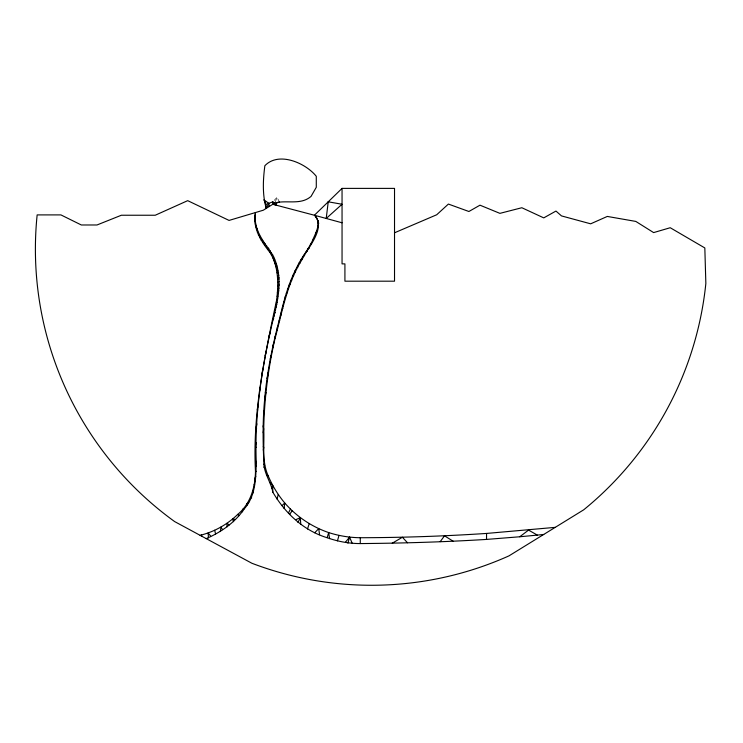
<?xml version="1.0" encoding="UTF-8"?>
<svg xmlns="http://www.w3.org/2000/svg" width="743" height="743" viewBox="0 0 743 743"><rect width="100%" height="100%" fill="white"/><g stroke="black" fill="none" stroke-linecap="round" stroke-linejoin="round"><path stroke-width="0.56" stroke-dasharray="3.71 2.79" d="M275.272 202.003L276.99 197.359L278.95 200.963M274.195 200.369L276.99 197.359"/><path stroke-width="1.11" d="M315.756 216.436C321.44 223.754 315.459 233.098 312.608 240.333C308.215 249.871 301.11 257.877 296.791 267.471C288.005 284.123 283.417 302.475 279.099 320.679C272.449 346.062 267.09 371.871 264.796 398.044C262.585 419.981 262.836 442.085 263.951 464.078C264.359 474.025 271.074 482.402 272.83 492.154C285.006 513.06 303.636 530.604 327.152 537.709C337.842 541.517 348.959 543.579 360.271 543.57C402.381 543.235 444.5 542 486.526 539.418L486.563 533.437L555.216 527.363M255.406 212.563C252.425 227.702 260.96 241.261 269.978 252.481C278.736 266.542 278.551 283.742 276.721 299.624C264.657 356.157 252.388 413.21 255.481 471.517C255.193 487.584 250.484 503.782 237.732 514.397C227.302 524.502 214.216 531.895 200.081 535.313M206.238 538.638C220.894 532.183 234.927 522.691 243.983 509.178C255.703 496.352 255.973 477.814 256.224 461.347C254.282 408.557 263.83 356.426 276.48 305.447C279.879 288.674 280.938 270.554 272.69 254.923C264.545 242.747 253.734 230.525 255.155 214.746M258.462 235.132L258.48 232.996M486.563 533.437C444.518 536.195 402.4 537.626 360.271 537.728C349.535 537.607 338.882 535.87 328.666 532.573C311.744 526.796 296.466 516.506 284.755 502.992C277.863 494.754 272.254 485.541 268.102 475.641C261.545 461.004 264.601 444.5 263.719 428.952C264.35 398.471 268.158 368.073 275.077 338.381L275.114 336.282M262.79 242.608L262.864 241.02M201.353 536L201.418 535.016L201.975 536.335M255.063 216.947L254.951 218.312L255.248 217.755M266.523 247.308L266.644 245.71M275.077 338.381C282.266 311.512 287.03 283.287 302.16 259.363C307.983 247.205 326.381 228.222 314.41 215.247L272.792 204.279L263.301 210.213L229.058 220.42L187.7 200.656L155.241 215.238L121.36 215.238L96.999 224.98L81.321 224.98L60.917 214.903L37.15 214.903A336.105 336.105 0 0 0 174.651 521.586L251.868 563.25A336.105 336.105 0 0 0 509.001 555.857L583.692 509.819A336.105 336.105 0 0 0 705.85 283.436L704.828 247.948L670.223 227.729L653.626 232.596L635.813 221.423L607.31 216.436L590.666 223.819L561.485 215.907L555.968 211.058L543.755 217.885L521.846 207.734L499.909 213.362L479.978 205.179L468.898 211.495L448.391 204.065L436.708 214.764L394.524 232.791M272.43 348.783L273.656 343.099M220.374 531.57L220.912 527.066L222.575 529.657M284.077 508.472L284.755 502.992L282.043 505.593M263.217 432.77L263.719 428.952L263.106 425.85M269.978 252.481L270.229 250.753M275.412 261.49L275.059 263.83L276.22 263.709M256.084 225.11L255.806 226.912L256.27 225.928M263.31 450.165L263.774 447.24L263.263 446.701M256.177 442.559L255.499 446.497L256.177 447.388M256.855 423.835L256.075 428.182L256.614 428.618M256.799 228.055L256.493 229.708L256.985 228.872M257.97 406.189L257.292 409.904L257.784 409.904M257.384 232.457L257.663 230.962M256.224 461.347L255.564 464.812L256.224 466.177M264.796 398.044L265.938 392.453L265.288 392.304M255.313 219.947L255.035 221.2L255.499 220.764M260.106 387.735L259.381 392.304M277.074 499.12L278.226 494.494M262.725 369.336L262 373.905M347.919 543.124L349.572 537.152L352.145 543.133M267.025 378.484L268.214 374.305L267.935 372.884M337.443 540.848L338.994 535.424M277.798 270.638L277.13 272.932L278.606 272.857M327.152 537.709L328.666 532.573L329.595 538.675M264.006 467.542L264.61 465.508L263.951 464.078M307.5 528.979L309.227 523.639M266.152 351.216L265.112 355.591M270.257 359.148L270.981 355.591M255.323 224.07L255.713 222.946M270.025 333.319L268.511 337.554L269.012 337.554M274.037 260.886L274.631 259.251M271.511 488.318L272.653 485.337L270.127 482.653M255.759 476.374L254.96 478.204L255.313 479.634M261.174 240.221L261.638 239.2M297.98 522.505L300.339 517.648L295.946 519.626M288.433 513.032L290.476 508.983M276.61 269.858L277.399 268.297M265.539 203.489L263.849 199.793L268.836 203.341L266.235 208.374C262.288 194.666 263.013 179.769 264.861 165.726C278.727 151.173 305.614 162.986 316.286 176.295L316.286 187.301L311.038 196.421C300.971 205.077 287.736 200.164 276.062 202.663M273.74 318.18L272.895 319.769L273.359 319.769M253.512 489.683L252.592 491.402L253.066 492.934M265.167 243.853L264.573 244.874L264.229 242.747M268.966 248.747L268.325 249.843L268.019 247.642M263.654 411.928L264.434 410.675M280.371 315.97L281.318 314.493L281.095 312.896M276.758 304.286L275.885 305.614L276.48 305.447M289.705 514.37L292.148 510.738M278.774 290.782L277.353 292.807L278.096 293.624M440.209 541.666L444.5 535.824L453.276 541.303M279.006 284.179L277.659 285.981L279.006 285.572M273.73 316.453L274.381 315.654M345.476 542.158L349.572 537.152M275.142 312.32L274.492 313.119L274.956 313.119M278.996 277.585L277.641 279.136L278.996 278.969M287.43 289.816L288.386 288.73L287.838 288.544M272.839 258.016L273.721 257.059M318.19 223.838L318.756 223.234L318.19 222.231M314.707 532.777L318.71 528.626L319.583 534.709M315.812 232.763L316.592 231.992L316.546 230.506M342.049 188.388L342.049 263.876L344.919 263.876L344.919 281.188L394.524 281.188L394.524 188.388L342.049 188.388L314.41 215.247L342.049 222.789M284.764 298.268L285.516 297.562L285.238 296.541M289.073 285.228L290.002 284.383L289.482 283.956M276.285 303.014L277.065 302.299M277.613 298.807L276.721 299.624L277.399 299.717M277.548 289.399L278.922 288.182M275.922 266.821L276.879 265.985M248.729 502.333L246.899 503.735L247.289 504.971M486.526 539.418L519.738 536.771L528.561 530.093L537.338 535.109L543.718 534.458M283.575 302.54L284.263 302.029L283.807 301.677M277.696 282.554L279.034 281.578M282.721 306.135L283.454 305.614L282.953 305.271M302.865 256.576L304.584 255.397L304.286 254.468M290.801 280.678L291.739 280.074L291.386 279.219M307.983 248.701L309.432 247.828L308.735 247.595M392.258 543.207L402.4 537.254L407.508 542.78M277.473 276.024L278.866 275.216M276.396 306.032L275.764 306.395L276.117 307.193M310.351 244.698L311.549 244.02L311.159 243.314M260.533 237.296L259.725 237.723L259.446 234.974M279.442 201.864L275.913 203.415L274.919 204.836L274.761 202.848L272.792 204.279L272.792 201.864L265.548 204.557L266.291 208.346L265.604 204.539M255.481 471.517L256.159 471.285M253.995 484.845L254.58 484.687M312.608 240.333L313.453 240.11L313.416 238.949M272.69 254.923L271.492 255.202L271.371 252.834M301.026 259.595L302.16 259.363M292.798 275.978L293.587 275.82L293.383 274.52M519.738 536.771L537.338 535.109M318.041 225.621L318.561 225.584M286.287 293.16L286.891 293.132M243.983 509.178L242.543 509.261L242.543 511.816M306.218 251.506L307.11 251.506M296.791 267.471L297.646 267.471L297.59 265.771M277.074 296.216L277.882 296.216M275.17 309.766L275.662 309.766M279.099 320.679L279.656 320.679M250.762 497.847L251.663 497.847M276.823 329.651L277.325 329.669L277.325 327.533M234.89 519.301L232.503 519.097L233.608 521.679M282.266 308.159L282.86 308.28M266.663 475.26L268.102 475.641M272.792 201.864L275.913 203.415L276.164 205.161L275.337 203.675M229.327 524.902L226.875 523.332L227.117 526.815M294.683 271.743L295.305 272.17L295.008 271.056M317.92 220.457L318.403 220.912M237.732 514.397L238.884 515.726M299.262 262.66L299.847 263.384M210.641 536.037L208.142 532.935L208.43 537.951M317.484 227.321L317.828 227.813M295.203 270.628L295.565 271.622M214.653 530.27L215.6 534.013M268.836 203.341L269.217 206.517M316.174 216.807L316.23 217.327M300.339 517.648L300.748 524.428M272.653 485.337L272.83 492.154M273.155 345.216L273.173 347.325M360.271 537.728L360.271 543.57M328.23 201.817L326.214 218.47L342.049 204.251L328.23 201.817"/></g></svg>
